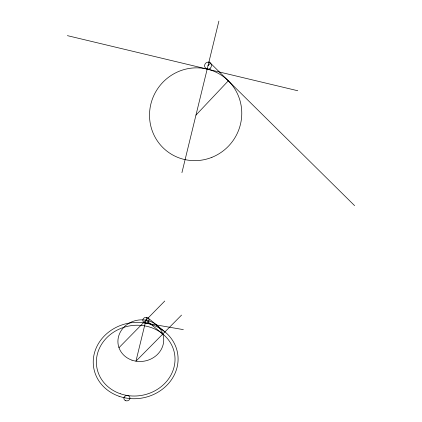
<?xml version="1.0" encoding="UTF-8"?>
<svg xmlns="http://www.w3.org/2000/svg" width="422" height="422" viewBox="0 0 422 422"><rect width="100%" height="100%" fill="white"/><g stroke="black" fill="none" stroke-linecap="round" stroke-linejoin="round"><path stroke-width="0.63" d="M146.634 317.376L135.947 361.179L181.55 315.092M181.924 172.667L218.891 21.1M208.025 65.668L210.414 63.11M195.966 115.1L228.323 80.813M118.967 347.696L164.77 301.023M145.252 323.036L183.338 329.619M67.388 35.643L297.784 90.751M145.943 320.208L162.808 334.034M148.08 318.03L164.939 331.882M208.99 61.702L354.612 205.656M144.746 322.904A3.149 2.87 -11.4 0 0 149.05 319.718A3.149 2.87 -11.4 0 0 144.023 317.988A3.149 2.87 -11.4 0 0 144.746 322.904M119.073 396.269A42.559 38.033 -10.4 0 0 177.773 354.406A42.559 38.033 -10.4 0 0 110.147 330.98A42.559 38.033 -10.4 0 0 119.073 396.269M125.777 400.747A3.059 2.69 -9.8 0 0 129.939 397.703A3.059 2.69 -9.8 0 0 125.033 396.152A3.059 2.69 -9.8 0 0 125.777 400.747M120.37 393.763A39.457 35.258 -10.4 0 0 174.734 354.897A39.457 35.258 -10.4 0 0 112.009 333.253A39.457 35.258 -10.4 0 0 120.37 393.763M131.986 360.182A22.994 20.747 -10.8 0 0 163.557 337.236A22.994 20.747 -10.8 0 0 126.927 324.602A22.994 20.747 -10.8 0 0 131.986 360.182M211.897 157.337A46.768 45.771 -53.2 0 0 224.905 77.769A46.768 45.771 -53.2 0 0 150.132 107.642A46.768 45.771 -53.2 0 0 211.897 157.337M210.293 68.237A3.518 3.408 -73.2 0 0 209.09 62.308A3.518 3.408 -73.2 0 0 204.675 66.439A3.518 3.408 -73.2 0 0 210.293 68.237"/></g></svg>
